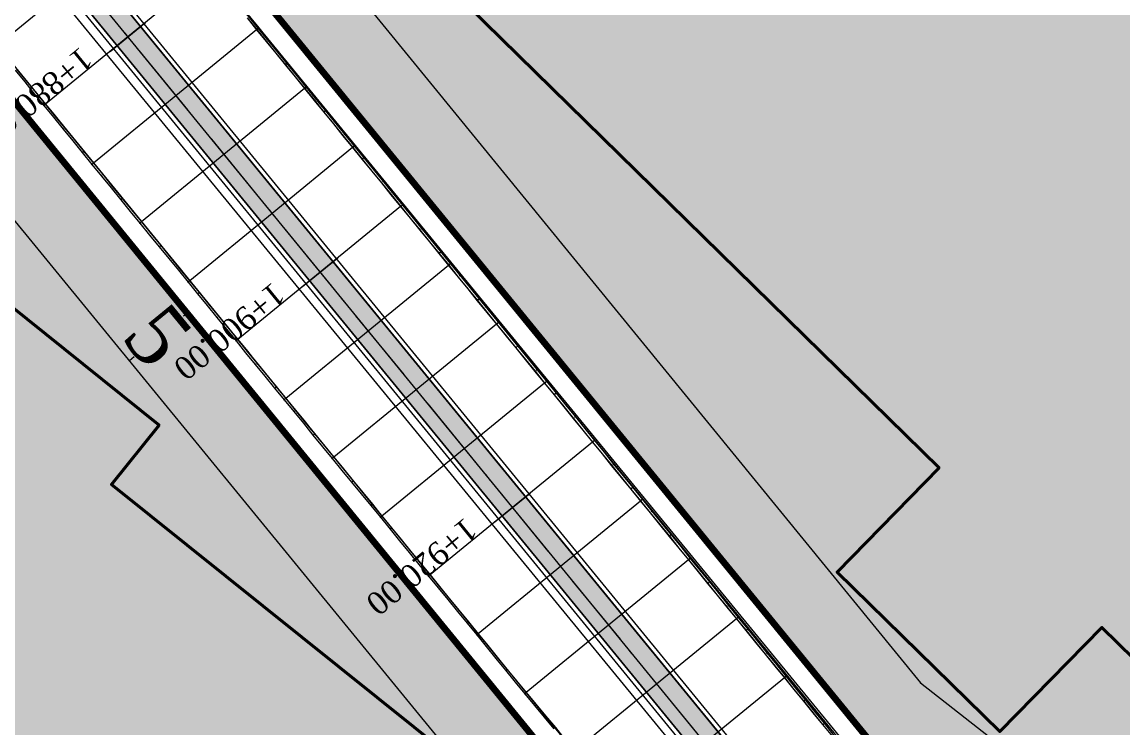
# Model space of a CAD drawing. Header units: metres. Extents: x 478603 to 489313, y 4282657 to 4289463.
# Drawn here: x 479849.5 to 479921.9, y 4286639.2 to 4286685.7 of the extents above; entities that cross this region are included whole.
import ezdxf

# ---------------------------------------------------------------- set-up
doc = ezdxf.new("R2010")
doc.units = ezdxf.units.M
for name, color, linetype, lineweight in [('ADAKENARI', 18, 'Continuous', 0), ('EKS_2', 5, 'Continuous', 0), ('EKSENLER', 3, 'Continuous', 0), ('HAT_ENERJI_NAKIL_HAT', 18, 'Continuous', 0), ('HDA_2', 30, 'Continuous', 0), ('HDO_2', 30, 'Continuous', 0), ('KALDIRIM', 11, 'Continuous', 0), ('KYA_2', 1, 'Continuous', 20), ('KYO_2', 1, 'Continuous', 20), ('P_ALAN', 143, 'Continuous', 0), ('P_U_KNL', 143, 'Continuous', 0), ('PARSEL_ALAN', 254, 'Continuous', 0), ('PARSEL_SERA_ALAN', 9, 'Continuous', 40), ('PL_ALİNMAN', 1, 'Continuous', 0), ('PL_ENKESIT', 1, 'Continuous', 0), ('PL_KM', 4, 'Continuous', 0), ('PL_KMYAZI', 30, 'Continuous', 0), ('RAKORDMAN', 3, 'Continuous', 0), ('ROL_CEPHE', 1, 'Continuous', 0), ('SEV_KYA_HDA', 3, 'Continuous', 0), ('SEV_KYO_HDO', 3, 'Continuous', 0), ('SNR_YAPIYAK', 18, 'Continuous', 0), ('YKA_2', 33, 'Continuous', 0), ('YKO_2', 33, 'Continuous', 0)]:
    doc.layers.add(name, color=color, linetype=linetype, lineweight=lineweight)
doc.styles.get("Standard").update_dxf_attribs({"font": 'times.ttf'})

msp = doc.modelspace()

# ---------------------------------------------------------------- hatches: boundary and pattern name
at = {"layer": 'P_ALAN'}
msp.add_hatch(color=256, dxfattribs=at).paths.add_polyline_path([(479927.411, 4286608.074), (479922.328, 4286610.804), (479917.452, 4286613.888), (479912.808, 4286617.311), (479908.42, 4286621.057), (479904.309, 4286625.105), (479900.443, 4286629.502), (479802.649, 4286748.939), (479803.784, 4286750.684), (479902.033, 4286630.717), (479905.763, 4286626.48), (479909.772, 4286622.532), (479914.052, 4286618.879), (479918.582, 4286615.54), (479923.337, 4286612.532), (479928.295, 4286609.87), (479929.979, 4286609.115), (479929.178, 4286607.282), (479928.164, 4286607.737)])
msp.add_hatch(color=256, dxfattribs=at).paths.add_polyline_path([(479927.411, 4286608.074), (479922.328, 4286610.804), (479917.452, 4286613.888), (479912.808, 4286617.311), (479908.42, 4286621.057), (479904.309, 4286625.105), (479900.443, 4286629.502), (479802.649, 4286748.939), (479803.784, 4286750.684), (479902.033, 4286630.717), (479905.763, 4286626.48), (479909.772, 4286622.532), (479914.052, 4286618.879), (479918.582, 4286615.54), (479923.337, 4286612.532), (479928.295, 4286609.87), (479929.979, 4286609.115), (479929.178, 4286607.282), (479928.164, 4286607.737)])
at = {"layer": 'PARSEL_ALAN'}
for points in [[(480078.311, 4286699.837), (479971.142, 4286804.883), (479900.346, 4286874.278), (479861.071, 4286808.338), (479812.842, 4286763.208), (479817.488, 4286745.78), (479905.098, 4286638.581), (479912.78, 4286632.567), (479936.619, 4286621.258), (479964.909, 4286615.632), (479987.515, 4286620.31), (480010.844, 4286629.888), (480018.861, 4286635.461)], [(479751.198, 4286394.778), (479915.44, 4286599.397), (479806.29, 4286732.618), (479789.026, 4286731.156), (479705.549, 4286585.703), (479640.39, 4286471.99), (479637.963, 4286459.206), (479636.075, 4286444.207), (479624.372, 4286431.175), (479642.066, 4286416.524), (479658.602, 4286422.346), (479718.491, 4286397.847)]]:
    msp.add_hatch(color=256, dxfattribs=at).paths.add_polyline_path(points)
at = {"layer": 'PARSEL_SERA_ALAN'}
for points in [[(480071.345, 4286699.663), (480010.865, 4286637.962), (480007.294, 4286641.462), (480000.574, 4286634.606), (479997.003, 4286638.106), (479990.283, 4286631.25), (479986.713, 4286634.75), (479979.993, 4286627.894), (479976.422, 4286631.394), (479969.702, 4286624.538), (479962.561, 4286631.538), (479955.841, 4286624.683), (479945.128, 4286635.183), (479938.408, 4286628.327), (479920.555, 4286645.827), (479913.835, 4286638.971), (479903.123, 4286649.471), (479909.843, 4286656.327), (479845.57, 4286719.327), (479852.29, 4286726.183), (479820.154, 4286757.683), (479880.634, 4286819.385), (479877.063, 4286822.885), (479890.503, 4286836.596), (479886.932, 4286840.096), (479900.372, 4286853.808), (479896.802, 4286857.308), (479903.522, 4286864.164)], [(479909.002, 4286599.365), (479853.718, 4286530.49), (479849.536, 4286525.279), (479749.382, 4286400.502), (479741.895, 4286406.512), (479738.765, 4286402.612), (479731.279, 4286408.622), (479728.149, 4286404.722), (479720.662, 4286410.732), (479717.532, 4286406.832), (479710.046, 4286412.842), (479706.916, 4286408.942), (479691.943, 4286420.961), (479688.813, 4286417.062), (479673.84, 4286429.08), (479670.71, 4286425.181), (479663.223, 4286431.19), (479660.094, 4286427.291), (479652.607, 4286433.3), (479646.347, 4286425.502), (479638.861, 4286431.511), (479651.38, 4286447.108), (479643.893, 4286453.117), (479653.283, 4286464.815), (479645.796, 4286470.824), (479683.354, 4286517.615), (479675.867, 4286523.625), (479716.555, 4286574.315), (479709.068, 4286580.324), (479746.626, 4286627.115), (479739.14, 4286633.125), (479776.697, 4286679.916), (479769.211, 4286685.925), (479800.509, 4286724.918), (479815.482, 4286712.899), (479812.352, 4286709), (479827.326, 4286696.981), (479824.196, 4286693.082), (479846.656, 4286675.054), (479843.526, 4286671.155), (479858.499, 4286659.137), (479855.369, 4286655.237), (479877.829, 4286637.21), (479874.699, 4286633.31), (479889.672, 4286621.292), (479886.542, 4286617.393)]]:
    msp.add_hatch(color=256, dxfattribs=at).paths.add_polyline_path(points)

# ---------------------------------------------------------------- linework, layer by layer
at = {"layer": 'ADAKENARI', "lineweight": 200}
for p, q in [((479905.098, 4286638.581), (479817.488, 4286745.78)), ((479806.29, 4286732.618), (479923.536, 4286589.157))]:
    msp.add_line(p, q, dxfattribs=at)
at = {"layer": 'EKS_2'}
for p in [(479856.442, 4286684.684, 947.227), (479859.607, 4286680.812, 947.49), (479862.771, 4286676.941, 947.753), (479865.935, 4286673.069, 948.016), (479869.099, 4286669.198, 948.279), (479872.263, 4286665.326, 948.542), (479875.427, 4286661.455, 948.806), (479878.591, 4286657.583, 949.069), (479881.755, 4286653.712, 949.332), (479884.919, 4286649.84, 949.595), (479888.083, 4286645.969, 949.858), (479891.247, 4286642.097, 950.122)]:
    msp.add_point(p, dxfattribs=at)
at = {"layer": 'EKSENLER'}
msp.add_line((479809.736, 4286741.833), (479901.182, 4286629.941), dxfattribs=at)
at = {"layer": 'HAT_ENERJI_NAKIL_HAT'}
msp.add_line((479764.138, 4286794.322), (479898.112, 4286631.049), dxfattribs=at)
at = {"layer": 'HDA_2'}
msp.add_polyline3d([(479849.116, 4286682.571, 946.879), (479849.749, 4286681.797, 946.931), (479850.382, 4286681.022, 946.984), (479851.015, 4286680.248, 947.037), (479851.647, 4286679.474, 947.089), (479852.28, 4286678.699, 947.142), (479852.913, 4286677.925, 947.195), (479853.546, 4286677.151, 947.247), (479854.179, 4286676.376, 947.3), (479854.811, 4286675.602, 947.352), (479855.444, 4286674.828, 947.405), (479856.077, 4286674.054, 947.458), (479856.71, 4286673.279, 947.51), (479857.343, 4286672.505, 947.563), (479857.976, 4286671.731, 947.616), (479858.608, 4286670.956, 947.668), (479859.241, 4286670.182, 947.721), (479859.874, 4286669.408, 947.774), (479860.507, 4286668.633, 947.826), (479861.14, 4286667.859, 947.879), (479861.772, 4286667.085, 947.931), (479862.405, 4286666.311, 947.984), (479863.038, 4286665.536, 948.037), (479863.671, 4286664.762, 948.089), (479864.304, 4286663.988, 948.142), (479864.936, 4286663.213, 948.195), (479865.569, 4286662.439, 948.247), (479866.202, 4286661.665, 948.3), (479866.835, 4286660.89, 948.353), (479867.468, 4286660.116, 948.405), (479868.101, 4286659.342, 948.458), (479868.733, 4286658.567, 948.51), (479869.366, 4286657.793, 948.563), (479869.999, 4286657.019, 948.616), (479870.632, 4286656.245, 948.668), (479871.265, 4286655.47, 948.721), (479871.897, 4286654.696, 948.774), (479872.53, 4286653.922, 948.826), (479873.163, 4286653.147, 948.879), (479873.796, 4286652.373, 948.931), (479874.429, 4286651.599, 948.984), (479875.061, 4286650.824, 949.037), (479875.694, 4286650.05, 949.089), (479876.327, 4286649.276, 949.142), (479876.96, 4286648.502, 949.195), (479877.593, 4286647.727, 949.247), (479878.226, 4286646.953, 949.3), (479878.859, 4286646.179, 949.353), (479879.491, 4286645.404, 949.405), (479880.123, 4286644.629, 949.458), (479880.755, 4286643.854, 949.51), (479881.387, 4286643.079, 949.563), (479882.02, 4286642.305, 949.616), (479882.655, 4286641.533, 949.668), (479883.295, 4286640.764, 949.721), (479883.936, 4286639.997, 949.774), (479884.575, 4286639.228, 949.826), (479885.207, 4286638.453, 949.879)], dxfattribs=at)
for p in [(479851.015, 4286680.248, 947.037), (479854.179, 4286676.376, 947.3), (479857.343, 4286672.505, 947.563), (479860.507, 4286668.633, 947.826), (479863.671, 4286664.762, 948.089), (479866.835, 4286660.89, 948.353), (479869.999, 4286657.019, 948.616), (479873.163, 4286653.147, 948.879), (479876.327, 4286649.276, 949.142), (479879.491, 4286645.404, 949.405), (479882.655, 4286641.533, 949.668)]:
    msp.add_point(p, dxfattribs=at)
at = {"layer": 'HDO_2'}
msp.add_polyline3d([(479864.299, 4286685.939, 947.25), (479864.931, 4286685.164, 947.303), (479865.562, 4286684.388, 947.355), (479866.194, 4286683.613, 947.408), (479866.825, 4286682.838, 947.461), (479867.457, 4286682.062, 947.513), (479868.088, 4286681.287, 947.566), (479868.72, 4286680.512, 947.619), (479869.351, 4286679.736, 947.671), (479869.983, 4286678.961, 947.724), (479870.614, 4286678.185, 947.777), (479871.246, 4286677.41, 947.829), (479871.877, 4286676.635, 947.882), (479872.509, 4286675.859, 947.935), (479873.14, 4286675.084, 947.987), (479873.772, 4286674.308, 948.04), (479874.403, 4286673.533, 948.093), (479875.035, 4286672.758, 948.145), (479875.666, 4286671.982, 948.198), (479876.298, 4286671.207, 948.251), (479876.929, 4286670.432, 948.303), (479877.561, 4286669.656, 948.356), (479878.192, 4286668.881, 948.409), (479878.824, 4286668.105, 948.461), (479879.455, 4286667.33, 948.514), (479880.087, 4286666.555, 948.567), (479880.718, 4286665.779, 948.619), (479881.35, 4286665.004, 948.672), (479881.981, 4286664.229, 948.725), (479882.613, 4286663.453, 948.777), (479883.244, 4286662.678, 948.83), (479883.876, 4286661.902, 948.883), (479884.507, 4286661.127, 948.935), (479885.139, 4286660.352, 948.988), (479885.77, 4286659.576, 949.041), (479886.402, 4286658.801, 949.093), (479887.033, 4286658.025, 949.146), (479887.665, 4286657.25, 949.199), (479888.296, 4286656.475, 949.251), (479888.928, 4286655.699, 949.304), (479889.559, 4286654.924, 949.357), (479890.191, 4286654.149, 949.409), (479890.822, 4286653.373, 949.462), (479891.454, 4286652.598, 949.515), (479892.085, 4286651.822, 949.567), (479892.717, 4286651.047, 949.62), (479893.348, 4286650.272, 949.673), (479893.98, 4286649.496, 949.725), (479894.611, 4286648.721, 949.778), (479895.242, 4286647.946, 949.831), (479895.874, 4286647.17, 949.883), (479896.506, 4286646.395, 949.936), (479897.138, 4286645.619, 949.989), (479897.77, 4286644.842, 950.041), (479898.402, 4286644.066, 950.094), (479899.034, 4286643.291, 950.147), (479899.663, 4286642.518, 950.199), (479900.289, 4286641.749, 950.251), (479900.913, 4286640.983, 950.303), (479901.539, 4286640.214, 950.356), (479902.171, 4286639.438, 950.408), (479902.821, 4286638.641, 950.463)], dxfattribs=at)
for p in [(479864.931, 4286685.164, 947.303), (479868.088, 4286681.287, 947.566), (479871.246, 4286677.41, 947.829), (479874.403, 4286673.533, 948.093), (479877.561, 4286669.656, 948.356), (479880.718, 4286665.779, 948.619), (479883.876, 4286661.902, 948.883), (479887.033, 4286658.025, 949.146), (479890.191, 4286654.149, 949.409), (479893.348, 4286650.272, 949.673), (479896.506, 4286646.395, 949.936), (479899.663, 4286642.518, 950.199)]:
    msp.add_point(p, dxfattribs=at)
at = {"layer": 'KALDIRIM'}
for p, q in [((479815.157, 4286746.263), (479906.602, 4286634.371)), ((479809.38, 4286731.208), (479924.697, 4286590.106))]:
    msp.add_line(p, q, dxfattribs=at)
at = {"layer": 'KYA_2'}
msp.add_polyline3d([(479849.026, 4286682.497, 948.049), (479849.658, 4286681.722, 948.111), (479850.29, 4286680.947, 948.173), (479850.922, 4286680.172, 948.234), (479851.554, 4286679.397, 948.3), (479852.185, 4286678.622, 948.365), (479852.817, 4286677.847, 948.431), (479853.449, 4286677.072, 948.497), (479854.081, 4286676.297, 948.562), (479854.713, 4286675.522, 948.624), (479855.345, 4286674.747, 948.685), (479855.977, 4286673.972, 948.747), (479856.609, 4286673.197, 948.809), (479857.241, 4286672.422, 948.87), (479857.874, 4286671.648, 948.925), (479858.507, 4286670.873, 948.979), (479859.139, 4286670.099, 949.033), (479859.772, 4286669.325, 949.088), (479860.405, 4286668.55, 949.142), (479861.037, 4286667.776, 949.199), (479861.67, 4286667.001, 949.257), (479862.302, 4286666.226, 949.314), (479862.935, 4286665.452, 949.371), (479863.567, 4286664.677, 949.429), (479864.2, 4286663.903, 949.484), (479864.832, 4286663.128, 949.539), (479865.465, 4286662.354, 949.594), (479866.098, 4286661.579, 949.649), (479866.73, 4286660.805, 949.704), (479867.363, 4286660.03, 949.756), (479867.996, 4286659.256, 949.808), (479868.628, 4286658.482, 949.86), (479869.261, 4286657.707, 949.912), (479869.895, 4286656.934, 949.964), (479870.529, 4286656.16, 949.994), (479871.163, 4286655.388, 950.023), (479871.798, 4286654.615, 950.053), (479872.433, 4286653.842, 950.082), (479873.068, 4286653.069, 950.112), (479873.702, 4286652.296, 950.152), (479874.335, 4286651.523, 950.192), (479874.969, 4286650.749, 950.232), (479875.603, 4286649.975, 950.272), (479876.237, 4286649.202, 950.312), (479876.87, 4286648.428, 950.355), (479877.504, 4286647.655, 950.397), (479878.138, 4286646.881, 950.44), (479878.772, 4286646.108, 950.483), (479879.404, 4286645.333, 950.526), (479880.036, 4286644.558, 950.592), (479880.666, 4286643.782, 950.658), (479881.297, 4286643.005, 950.723), (479881.929, 4286642.23, 950.789), (479882.563, 4286641.458, 950.855), (479883.204, 4286640.69, 950.887), (479883.846, 4286639.924, 950.919), (479884.488, 4286639.156, 950.951)], dxfattribs=at)
for p in [(479850.922, 4286680.172, 948.234), (479854.081, 4286676.297, 948.562), (479857.241, 4286672.422, 948.87), (479860.405, 4286668.55, 949.142), (479863.567, 4286664.677, 949.429), (479866.73, 4286660.805, 949.704), (479869.895, 4286656.934, 949.964), (479873.068, 4286653.069, 950.112), (479876.237, 4286649.202, 950.312), (479879.404, 4286645.333, 950.526), (479882.563, 4286641.458, 950.855)]:
    msp.add_point(p, dxfattribs=at)
at = {"layer": 'KYO_2'}
msp.add_polyline3d([(479864.435, 4286686.05, 949.002), (479865.066, 4286685.275, 949.056), (479865.698, 4286684.499, 949.112), (479866.33, 4286683.724, 949.168), (479866.961, 4286682.949, 949.225), (479867.593, 4286682.174, 949.281), (479868.225, 4286681.399, 949.337), (479868.858, 4286680.625, 949.404), (479869.491, 4286679.85, 949.472), (479870.124, 4286679.076, 949.539), (479870.756, 4286678.302, 949.606), (479871.388, 4286677.527, 949.673), (479872.019, 4286676.751, 949.709), (479872.649, 4286675.974, 949.746), (479873.279, 4286675.198, 949.782), (479873.909, 4286674.421, 949.819), (479874.54, 4286673.645, 949.855), (479875.171, 4286672.869, 949.911), (479875.802, 4286672.094, 949.966), (479876.434, 4286671.319, 950.022), (479877.066, 4286670.543, 950.078), (479877.698, 4286669.769, 950.133), (479878.331, 4286668.994, 950.2), (479878.964, 4286668.22, 950.267), (479879.597, 4286667.446, 950.334), (479880.229, 4286666.671, 950.4), (479880.861, 4286665.896, 950.467), (479881.492, 4286665.12, 950.502), (479882.122, 4286664.344, 950.537), (479882.752, 4286663.567, 950.572), (479883.382, 4286662.791, 950.608), (479884.012, 4286662.014, 950.643), (479884.641, 4286661.237, 950.669), (479885.271, 4286660.46, 950.696), (479885.9, 4286659.683, 950.722), (479886.53, 4286658.905, 950.749), (479887.159, 4286658.129, 950.775), (479887.789, 4286657.352, 950.813), (479888.42, 4286656.576, 950.85), (479889.05, 4286655.799, 950.888), (479889.68, 4286655.023, 950.925), (479890.311, 4286654.247, 950.963), (479890.942, 4286653.471, 951.004), (479891.572, 4286652.695, 951.045), (479892.203, 4286651.919, 951.086), (479892.833, 4286651.143, 951.127), (479893.464, 4286650.366, 951.169), (479894.094, 4286649.59, 951.203), (479894.724, 4286648.814, 951.238), (479895.354, 4286648.037, 951.273), (479895.984, 4286647.261, 951.307), (479896.614, 4286646.484, 951.342), (479897.245, 4286645.706, 951.378), (479897.876, 4286644.929, 951.414), (479898.507, 4286644.152, 951.45), (479899.137, 4286643.375, 951.486), (479899.765, 4286642.602, 951.522), (479900.39, 4286641.833, 951.566), (479901.014, 4286641.065, 951.611), (479901.639, 4286640.296, 951.656), (479902.271, 4286639.52, 951.701), (479902.92, 4286638.722, 951.747)], dxfattribs=at)
for p in [(479865.066, 4286685.275, 949.056), (479868.225, 4286681.399, 949.337), (479871.388, 4286677.527, 949.673), (479874.54, 4286673.645, 949.855), (479877.698, 4286669.769, 950.133), (479880.861, 4286665.896, 950.467), (479884.012, 4286662.014, 950.643), (479887.159, 4286658.129, 950.775), (479890.311, 4286654.247, 950.963), (479893.464, 4286650.366, 951.169), (479896.614, 4286646.484, 951.342), (479899.765, 4286642.602, 951.522)]:
    msp.add_point(p, dxfattribs=at)
at = {"layer": 'P_ALAN'}
for points in [[(479929.178, 4286607.282, 0), (479929.979, 4286609.115, 0), (479928.295, 4286609.87, 0), (479923.337, 4286612.532, 0), (479918.582, 4286615.54, 0), (479914.052, 4286618.879, 0), (479909.772, 4286622.532, 0), (479905.763, 4286626.48, 0), (479902.033, 4286630.717, 0), (479803.784, 4286750.684, 942.947), (479802.649, 4286748.939, 0), (479900.443, 4286629.502, 0), (479904.309, 4286625.105, 0), (479908.42, 4286621.057, 0), (479912.808, 4286617.311, 0), (479917.452, 4286613.888, 0), (479922.328, 4286610.804, 0), (479927.411, 4286608.074, 0), (479929.178, 4286607.282, 0)], [(479927.411, 4286608.074, 0), (479922.328, 4286610.804, 0), (479917.452, 4286613.888, 0), (479912.808, 4286617.311, 0), (479908.42, 4286621.057, 0), (479904.309, 4286625.105, 0), (479900.443, 4286629.502, 0), (479802.649, 4286748.939, 0), (479803.784, 4286750.684, 0), (479902.033, 4286630.717, 0), (479905.763, 4286626.48, 0), (479909.772, 4286622.532, 0), (479914.052, 4286618.879, 0), (479918.582, 4286615.54, 0), (479923.337, 4286612.532, 0), (479928.295, 4286609.87, 0), (479929.979, 4286609.115, 0), (479929.178, 4286607.282, 0), (479928.164, 4286607.737, 0), (479927.411, 4286608.074, 0)], [(479927.411, 4286608.074, 0), (479922.328, 4286610.804, 0), (479917.452, 4286613.888, 0), (479912.808, 4286617.311, 0), (479908.42, 4286621.057, 0), (479904.309, 4286625.105, 0), (479900.443, 4286629.502, 0), (479802.649, 4286748.939, 0), (479803.784, 4286750.684, 0), (479902.033, 4286630.717, 0), (479905.763, 4286626.48, 0), (479909.772, 4286622.532, 0), (479914.052, 4286618.879, 0), (479918.582, 4286615.54, 0), (479923.337, 4286612.532, 0), (479928.295, 4286609.87, 0), (479929.979, 4286609.115, 0), (479929.178, 4286607.282, 0), (479928.164, 4286607.737, 0), (479927.411, 4286608.074, 0)], [(479929.178, 4286607.282, 0), (479929.979, 4286609.115, 0), (479928.295, 4286609.87, 0), (479923.337, 4286612.532, 0), (479918.582, 4286615.54, 0), (479914.052, 4286618.879, 0), (479909.772, 4286622.532, 0), (479905.763, 4286626.48, 0), (479902.033, 4286630.717, 0), (479803.784, 4286750.684, 942.947), (479802.649, 4286748.939, 0), (479900.443, 4286629.502, 0), (479904.309, 4286625.105, 0), (479908.42, 4286621.057, 0), (479912.808, 4286617.311, 0), (479917.452, 4286613.888, 0), (479922.328, 4286610.804, 0), (479927.411, 4286608.074, 0), (479929.178, 4286607.282, 0)], [(479927.411, 4286608.074, 0), (479922.328, 4286610.804, 0), (479917.452, 4286613.888, 0), (479912.808, 4286617.311, 0), (479908.42, 4286621.057, 0), (479904.309, 4286625.105, 0), (479900.443, 4286629.502, 0), (479802.649, 4286748.939, 0), (479803.784, 4286750.684, 0), (479902.033, 4286630.717, 0), (479905.763, 4286626.48, 0), (479909.772, 4286622.532, 0), (479914.052, 4286618.879, 0), (479918.582, 4286615.54, 0), (479923.337, 4286612.532, 0), (479928.295, 4286609.87, 0), (479929.979, 4286609.115, 0), (479929.178, 4286607.282, 0), (479928.164, 4286607.737, 0), (479927.411, 4286608.074, 0)], [(479927.411, 4286608.074, 0), (479922.328, 4286610.804, 0), (479917.452, 4286613.888, 0), (479912.808, 4286617.311, 0), (479908.42, 4286621.057, 0), (479904.309, 4286625.105, 0), (479900.443, 4286629.502, 0), (479802.649, 4286748.939, 0), (479803.784, 4286750.684, 0), (479902.033, 4286630.717, 0), (479905.763, 4286626.48, 0), (479909.772, 4286622.532, 0), (479914.052, 4286618.879, 0), (479918.582, 4286615.54, 0), (479923.337, 4286612.532, 0), (479928.295, 4286609.87, 0), (479929.979, 4286609.115, 0), (479929.178, 4286607.282, 0), (479928.164, 4286607.737, 0), (479927.411, 4286608.074, 0)]]:
    msp.add_polyline3d(points, close=True, dxfattribs=at)
at = {"layer": 'P_U_KNL'}
for points in [[(479901.99, 4286630.769, 0), (479803.784, 4286750.684, 0)], [(479902.222, 4286630.959, 0), (479803.955, 4286750.947, 0)], [(479900.443, 4286629.502, 0), (479802.649, 4286748.939, 0)], [(479900.211, 4286629.312, 0), (479802.477, 4286748.675, 0)]]:
    msp.add_polyline3d(points, dxfattribs=at)
at = {"layer": 'PARSEL_ALAN'}
for points in [[(480078.311, 4286699.837, 949.453), (479971.142, 4286804.883, 942.48), (479900.346, 4286874.278, 938.919), (479861.071, 4286808.338, 940.332), (479812.842, 4286763.208, 942.702), (479817.488, 4286745.78, 943.927), (479905.098, 4286638.581, 951.84), (479912.78, 4286632.567, 952.22), (479936.619, 4286621.258, 953.175), (479964.909, 4286615.632, 953.915), (479987.515, 4286620.31, 953.963), (480010.844, 4286629.888, 953.782), (480018.861, 4286635.461, 953.558), (480078.311, 4286699.837, 949.453)], [(480078.311, 4286699.837, 0), (479971.142, 4286804.883, 0), (479900.346, 4286874.278, 0), (479861.071, 4286808.338, 0), (479812.842, 4286763.208, 0), (479817.488, 4286745.78, 0), (479905.098, 4286638.581, 0), (479912.78, 4286632.567, 0), (479936.619, 4286621.258, 0), (479964.909, 4286615.632, 0), (479987.515, 4286620.31, 0), (480010.844, 4286629.888, 0), (480018.861, 4286635.461, 0), (480078.311, 4286699.837, 0)], [(479751.198, 4286394.778, 951.924), (479915.44, 4286599.397, 952.782), (479806.29, 4286732.618, 943.914), (479789.026, 4286731.156, 943.273), (479705.549, 4286585.703, 942.725), (479640.39, 4286471.99, 943.693), (479637.963, 4286459.206, 944.112), (479636.075, 4286444.207, 944.624), (479624.372, 4286431.175, 944.571), (479642.066, 4286416.524, 945.911), (479658.602, 4286422.346, 946.526), (479718.491, 4286397.847, 950.212), (479751.198, 4286394.778, 951.924)], [(479751.198, 4286394.778, 0), (479915.44, 4286599.397, 0), (479806.29, 4286732.618, 0), (479789.026, 4286731.156, 0), (479705.549, 4286585.703, 0), (479640.39, 4286471.99, 0), (479637.963, 4286459.206, 0), (479636.075, 4286444.207, 0), (479624.372, 4286431.175, 0), (479642.066, 4286416.524, 0), (479658.602, 4286422.346, 0), (479718.491, 4286397.847, 0), (479751.198, 4286394.778, 0)]]:
    msp.add_polyline3d(points, close=True, dxfattribs=at)
at = {"layer": 'PARSEL_SERA_ALAN'}
for points in [[(479962.561, 4286631.538, 0), (479955.841, 4286624.683, 0), (479945.128, 4286635.183, 0), (479938.408, 4286628.327, 0), (479920.555, 4286645.827, 0), (479913.835, 4286638.971, 0), (479903.123, 4286649.471, 0), (479909.843, 4286656.327, 0), (479845.57, 4286719.327, 0), (479852.29, 4286726.183, 0), (479820.154, 4286757.683, 0), (479880.634, 4286819.385, 0), (479877.063, 4286822.885, 0), (479890.503, 4286836.596, 0), (479886.932, 4286840.096, 0), (479900.372, 4286853.808, 0), (479896.802, 4286857.308, 0), (479903.522, 4286864.164, 0), (480071.345, 4286699.663, 0)], [(479962.561, 4286631.538, 0), (479955.841, 4286624.683, 0), (479945.128, 4286635.183, 0), (479938.408, 4286628.327, 0), (479920.555, 4286645.827, 0), (479913.835, 4286638.971, 0), (479903.123, 4286649.471, 0), (479909.843, 4286656.327, 0), (479845.57, 4286719.327, 0), (479852.29, 4286726.183, 0), (479820.154, 4286757.683, 0), (479880.634, 4286819.385, 0), (479877.063, 4286822.885, 0), (479890.503, 4286836.596, 0), (479886.932, 4286840.096, 0), (479900.372, 4286853.808, 0), (479896.802, 4286857.308, 0), (479903.522, 4286864.164, 0), (480071.345, 4286699.663, 0)], [(479709.068, 4286580.324, 0), (479746.626, 4286627.115, 0), (479739.14, 4286633.125, 0), (479776.697, 4286679.916, 0), (479769.211, 4286685.925, 0), (479800.509, 4286724.918, 0), (479815.482, 4286712.899, 0), (479812.352, 4286709, 0), (479827.326, 4286696.981, 0), (479824.196, 4286693.082, 0), (479846.656, 4286675.054, 0), (479843.526, 4286671.155, 0), (479858.499, 4286659.137, 0), (479855.369, 4286655.237, 0), (479877.829, 4286637.21, 0), (479874.699, 4286633.31, 0), (479889.672, 4286621.292, 0), (479886.542, 4286617.393, 0), (479909.002, 4286599.365, 0), (479909.002, 4286599.365, 0), (479853.718, 4286530.49, 0)], [(479709.068, 4286580.324, 0), (479746.626, 4286627.115, 0), (479739.14, 4286633.125, 0), (479776.697, 4286679.916, 0), (479769.211, 4286685.925, 0), (479800.509, 4286724.918, 0), (479815.482, 4286712.899, 0), (479812.352, 4286709, 0), (479827.326, 4286696.981, 0), (479824.196, 4286693.082, 0), (479846.656, 4286675.054, 0), (479843.526, 4286671.155, 0), (479858.499, 4286659.137, 0), (479855.369, 4286655.237, 0), (479877.829, 4286637.21, 0), (479874.699, 4286633.31, 0), (479889.672, 4286621.292, 0), (479886.542, 4286617.393, 0), (479909.002, 4286599.365, 0), (479909.002, 4286599.365, 0), (479853.718, 4286530.49, 0)]]:
    msp.add_polyline3d(points, dxfattribs=at)
at = {"layer": 'PL_ALİNMAN'}
for p, q in [((479856.248, 4286684.922), (479856.565, 4286684.534)), ((479857.197, 4286683.76), (479860.362, 4286679.889)), ((479860.994, 4286679.114), (479861.311, 4286678.727)), ((479861.944, 4286677.953), (479865.108, 4286674.081)), ((479865.74, 4286673.307), (479866.057, 4286672.92)), ((479866.69, 4286672.146), (479869.854, 4286668.274)), ((479870.487, 4286667.5), (479870.803, 4286667.113)), ((479871.436, 4286666.338), (479874.6, 4286662.467)), ((479875.233, 4286661.692), (479875.549, 4286661.305)), ((479876.182, 4286660.531), (479879.346, 4286656.66)), ((479879.979, 4286655.885), (479880.295, 4286655.498)), ((479880.928, 4286654.724), (479884.092, 4286650.852)), ((479884.725, 4286650.078), (479885.041, 4286649.691)), ((479885.674, 4286648.916), (479888.838, 4286645.045)), ((479889.471, 4286644.271), (479889.787, 4286643.883)), ((479890.42, 4286643.109), (479893.584, 4286639.238))]:
    msp.add_line(p, q, dxfattribs=at)
at = {"layer": 'PL_ENKESIT'}
for points in [[(479858.743, 4286693.021, 948.415), (479858.616, 4286692.918, 946.776), (479858.608, 4286692.911, 946.826), (479853.278, 4286688.556, 946.964), (479847.858, 4286684.126, 946.824), (479847.851, 4286684.12, 946.773), (479847.761, 4286684.047, 947.926)], [(479861.909, 4286689.151, 948.787), (479861.773, 4286689.041, 947.039), (479861.765, 4286689.034, 947.089), (479856.442, 4286684.684, 947.227), (479851.022, 4286680.254, 947.087), (479851.015, 4286680.248, 947.037), (479850.922, 4286680.172, 948.234)], [(479865.066, 4286685.275, 949.056), (479864.931, 4286685.164, 947.303), (479864.923, 4286685.157, 947.353), (479859.607, 4286680.812, 947.49), (479854.186, 4286676.383, 947.35), (479854.179, 4286676.376, 947.3), (479854.081, 4286676.297, 948.562)], [(479868.225, 4286681.399, 949.337), (479868.088, 4286681.287, 947.566), (479868.08, 4286681.281, 947.616), (479862.771, 4286676.941, 947.753), (479857.35, 4286672.511, 947.613), (479857.343, 4286672.505, 947.563), (479857.241, 4286672.422, 948.87)], [(479871.388, 4286677.527, 949.673), (479871.246, 4286677.41, 947.829), (479871.238, 4286677.404, 947.879), (479865.935, 4286673.069, 948.016), (479860.515, 4286668.64, 947.876), (479860.507, 4286668.633, 947.826), (479860.405, 4286668.55, 949.142)], [(479874.54, 4286673.645, 949.855), (479874.403, 4286673.533, 948.093), (479874.395, 4286673.527, 948.143), (479869.099, 4286669.198, 948.279), (479863.679, 4286664.768, 948.139), (479863.671, 4286664.762, 948.089), (479863.567, 4286664.677, 949.429)], [(479877.698, 4286669.769, 950.133), (479877.561, 4286669.656, 948.356), (479877.553, 4286669.65, 948.406), (479872.263, 4286665.326, 948.542), (479866.843, 4286660.897, 948.403), (479866.835, 4286660.89, 948.353), (479866.73, 4286660.805, 949.704)], [(479880.861, 4286665.896, 950.467), (479880.718, 4286665.779, 948.619), (479880.71, 4286665.773, 948.669), (479875.427, 4286661.455, 948.806), (479870.007, 4286657.025, 948.666), (479869.999, 4286657.019, 948.616), (479869.895, 4286656.934, 949.964)], [(479884.012, 4286662.014, 950.643), (479883.876, 4286661.902, 948.883), (479883.868, 4286661.896, 948.933), (479878.591, 4286657.583, 949.069), (479873.171, 4286653.154, 948.929), (479873.163, 4286653.147, 948.879), (479873.068, 4286653.069, 950.112)], [(479887.159, 4286658.129, 950.775), (479887.033, 4286658.025, 949.146), (479887.025, 4286658.019, 949.196), (479881.755, 4286653.712, 949.332), (479876.335, 4286649.282, 949.192), (479876.327, 4286649.276, 949.142), (479876.237, 4286649.202, 950.312)], [(479890.311, 4286654.247, 950.963), (479890.191, 4286654.149, 949.409), (479890.183, 4286654.142, 949.459), (479884.919, 4286649.84, 949.595), (479879.499, 4286645.411, 949.455), (479879.491, 4286645.404, 949.405), (479879.404, 4286645.333, 950.526)], [(479893.464, 4286650.366, 951.169), (479893.348, 4286650.272, 949.673), (479893.34, 4286650.265, 949.723), (479888.083, 4286645.969, 949.858), (479882.663, 4286641.539, 949.718), (479882.655, 4286641.533, 949.668), (479882.563, 4286641.458, 950.855)], [(479896.614, 4286646.484, 951.342), (479896.506, 4286646.395, 949.936), (479896.498, 4286646.388, 949.986), (479891.247, 4286642.097, 950.122), (479885.827, 4286637.668, 949.982), (479885.819, 4286637.661, 949.932), (479885.735, 4286637.593, 951.015)], [(479899.765, 4286642.602, 951.522), (479899.663, 4286642.518, 950.199), (479899.655, 4286642.512, 950.249), (479894.411, 4286638.226, 950.385), (479888.575, 4286633.456, 950.234), (479888.567, 4286633.449, 950.184), (479888.486, 4286633.383, 951.229)]]:
    msp.add_polyline3d(points, dxfattribs=at)
at = {"layer": 'PL_KM'}
for p, q in [((479855.281, 4286683.735), (479857.604, 4286685.633)), ((479867.937, 4286668.249), (479870.26, 4286670.147)), ((479880.594, 4286652.763), (479882.916, 4286654.661))]:
    msp.add_line(p, q, dxfattribs=at)
at = {"layer": 'RAKORDMAN'}
for p, q in [((479815.157, 4286746.263, 730.528), (479907.481, 4286633.529, 790.392)), ((479830.726, 4286705.089, 780.273), (479855.557, 4286674.705, 787.417)), ((479855.557, 4286674.705, 787.417), (479886.783, 4286636.498, 803.508))]:
    msp.add_line(p, q, dxfattribs=at)
msp.add_point((479855.557, 4286674.705, 787.417), dxfattribs=at)
at = {"layer": 'ROL_CEPHE'}
for p, q in [((479860.414, 4286666.558), (479860.104, 4286666.305)), ((479856.546, 4286663.389), (479856.855, 4286663.643))]:
    msp.add_line(p, q, dxfattribs=at)
at = {"layer": 'SEV_KYA_HDA'}
for p, q in [((479849.658, 4286681.722, 948.111), (479849.703, 4286681.759, 947.521)), ((479850.922, 4286680.172, 948.234), (479851.015, 4286680.248, 947.037)), ((479852.185, 4286678.622, 948.365), (479852.233, 4286678.661, 947.754)), ((479853.449, 4286677.072, 948.497), (479853.546, 4286677.151, 947.247)), ((479854.713, 4286675.522, 948.624), (479854.762, 4286675.562, 947.988)), ((479855.977, 4286673.972, 948.747), (479856.077, 4286674.054, 947.458)), ((479857.241, 4286672.422, 948.87), (479857.292, 4286672.464, 948.217)), ((479858.507, 4286670.873, 948.979), (479858.608, 4286670.956, 947.668)), ((479859.772, 4286669.325, 949.088), (479859.823, 4286669.366, 948.431)), ((479861.037, 4286667.776, 949.199), (479861.14, 4286667.859, 947.879)), ((479862.302, 4286666.226, 949.314), (479862.354, 4286666.268, 948.649)), ((479863.567, 4286664.677, 949.429), (479863.671, 4286664.762, 948.089)), ((479864.832, 4286663.128, 949.539), (479864.884, 4286663.171, 948.867)), ((479866.098, 4286661.579, 949.649), (479866.202, 4286661.665, 948.3)), ((479867.363, 4286660.03, 949.756), (479867.415, 4286660.073, 949.081)), ((479868.628, 4286658.482, 949.86), (479868.733, 4286658.567, 948.51)), ((479869.895, 4286656.934, 949.964), (479869.947, 4286656.976, 949.29)), ((479871.163, 4286655.388, 950.023), (479871.265, 4286655.47, 948.721)), ((479872.433, 4286653.842, 950.082), (479872.482, 4286653.882, 949.454)), ((479873.702, 4286652.296, 950.152), (479873.796, 4286652.373, 948.931)), ((479874.969, 4286650.749, 950.232), (479875.015, 4286650.787, 949.634)), ((479876.237, 4286649.202, 950.312), (479876.327, 4286649.276, 949.142)), ((479877.504, 4286647.655, 950.397), (479877.549, 4286647.691, 949.822)), ((479878.772, 4286646.108, 950.483), (479878.859, 4286646.179, 949.353)), ((479880.036, 4286644.558, 950.592), (479880.079, 4286644.594, 950.025)), ((479881.297, 4286643.006, 950.723), (479881.387, 4286643.079, 949.563)), ((479882.563, 4286641.458, 950.855), (479882.609, 4286641.495, 950.262)), ((479883.847, 4286639.924, 950.919), (479883.936, 4286639.996, 949.774))]:
    msp.add_line(p, q, dxfattribs=at)
at = {"layer": 'SEV_KYO_HDO'}
for p, q in [((479865.698, 4286684.499, 949.112), (479865.63, 4286684.444, 948.234)), ((479866.961, 4286682.949, 949.225), (479866.825, 4286682.838, 947.461)), ((479868.225, 4286681.399, 949.337), (479868.157, 4286681.343, 948.452)), ((479869.491, 4286679.85, 949.472), (479869.351, 4286679.736, 947.671)), ((479870.756, 4286678.302, 949.606), (479870.685, 4286678.243, 948.691)), ((479872.019, 4286676.751, 949.709), (479871.877, 4286676.635, 947.882)), ((479873.279, 4286675.198, 949.782), (479873.21, 4286675.141, 948.885)), ((479874.54, 4286673.645, 949.855), (479874.403, 4286673.533, 948.093)), ((479875.802, 4286672.094, 949.966), (479875.734, 4286672.038, 949.082)), ((479877.066, 4286670.543, 950.078), (479876.929, 4286670.432, 948.303)), ((479878.331, 4286668.994, 950.2), (479878.262, 4286668.938, 949.304)), ((479879.597, 4286667.446, 950.334), (479879.455, 4286667.33, 948.514)), ((479880.861, 4286665.896, 950.467), (479880.79, 4286665.838, 949.543)), ((479882.122, 4286664.344, 950.537), (479881.981, 4286664.229, 948.725)), ((479883.382, 4286662.791, 950.608), (479883.313, 4286662.734, 949.719)), ((479884.641, 4286661.237, 950.669), (479884.507, 4286661.127, 948.935)), ((479885.9, 4286659.683, 950.722), (479885.835, 4286659.629, 949.881)), ((479887.159, 4286658.129, 950.775), (479887.033, 4286658.025, 949.146)), ((479888.42, 4286656.576, 950.85), (479888.358, 4286656.525, 950.051)), ((479889.68, 4286655.023, 950.925), (479889.559, 4286654.924, 949.357)), ((479890.942, 4286653.471, 951.004), (479890.882, 4286653.422, 950.233)), ((479892.203, 4286651.919, 951.086), (479892.085, 4286651.822, 949.567)), ((479893.464, 4286650.366, 951.169), (479893.406, 4286650.319, 950.421)), ((479894.724, 4286648.813, 951.238), (479894.611, 4286648.721, 949.778)), ((479895.984, 4286647.26, 951.307), (479895.929, 4286647.215, 950.595)), ((479897.245, 4286645.707, 951.378), (479897.137, 4286645.619, 949.989)), ((479898.505, 4286644.154, 951.45), (479898.453, 4286644.112, 950.772)), ((479899.765, 4286642.602, 951.522), (479899.663, 4286642.518, 950.199)), ((479901.027, 4286641.049, 951.612), (479900.976, 4286641.008, 950.958)), ((479902.289, 4286639.498, 951.702), (479902.189, 4286639.416, 950.41))]:
    msp.add_line(p, q, dxfattribs=at)
at = {"layer": 'SNR_YAPIYAK'}
for p, q in [((479822.042, 4286748.109, 942.702), (479908.618, 4286642.176, 942.702)), ((479909.002, 4286599.365, 944.571), (479804.09, 4286727.414, 944.571)), ((479908.618, 4286642.176, 942.702), (479915.425, 4286636.846, 942.702))]:
    msp.add_line(p, q, dxfattribs=at)
msp.add_point((479908.618, 4286642.176, 951.84), dxfattribs=at)
msp.add_point((479908.618, 4286642.176, 951.84), dxfattribs=at)
at = {"layer": 'YKA_2'}
msp.add_polyline3d([(479849.124, 4286682.577, 946.929), (479849.757, 4286681.803, 946.981), (479850.389, 4286681.029, 947.034), (479851.022, 4286680.254, 947.087), (479851.655, 4286679.48, 947.139), (479852.288, 4286678.706, 947.192), (479852.921, 4286677.931, 947.245), (479853.554, 4286677.157, 947.297), (479854.186, 4286676.383, 947.35), (479854.819, 4286675.608, 947.402), (479855.452, 4286674.834, 947.455), (479856.085, 4286674.06, 947.508), (479856.718, 4286673.286, 947.56), (479857.35, 4286672.511, 947.613), (479857.983, 4286671.737, 947.666), (479858.616, 4286670.963, 947.718), (479859.249, 4286670.188, 947.771), (479859.882, 4286669.414, 947.824), (479860.515, 4286668.64, 947.876), (479861.147, 4286667.865, 947.929), (479861.78, 4286667.091, 947.981), (479862.413, 4286666.317, 948.034), (479863.046, 4286665.543, 948.087), (479863.679, 4286664.768, 948.139), (479864.311, 4286663.994, 948.192), (479864.944, 4286663.22, 948.245), (479865.577, 4286662.445, 948.297), (479866.21, 4286661.671, 948.35), (479866.843, 4286660.897, 948.403), (479867.475, 4286660.122, 948.455), (479868.108, 4286659.348, 948.508), (479868.741, 4286658.574, 948.56), (479869.374, 4286657.799, 948.613), (479870.007, 4286657.025, 948.666), (479870.64, 4286656.251, 948.718), (479871.272, 4286655.477, 948.771), (479871.905, 4286654.702, 948.824), (479872.538, 4286653.928, 948.876), (479873.171, 4286653.154, 948.929), (479873.804, 4286652.379, 948.981), (479874.436, 4286651.605, 949.034), (479875.069, 4286650.831, 949.087), (479875.702, 4286650.056, 949.139), (479876.335, 4286649.282, 949.192), (479876.968, 4286648.508, 949.245), (479877.601, 4286647.734, 949.297), (479878.234, 4286646.959, 949.35), (479878.866, 4286646.185, 949.403), (479879.499, 4286645.411, 949.455), (479880.131, 4286644.636, 949.508), (479880.763, 4286643.861, 949.56), (479881.395, 4286643.086, 949.613), (479882.028, 4286642.311, 949.666), (479882.663, 4286641.539, 949.718), (479883.302, 4286640.77, 949.771), (479883.943, 4286640.003, 949.824), (479884.583, 4286639.234, 949.876), (479885.215, 4286638.459, 949.929)], dxfattribs=at)
for p in [(479851.022, 4286680.254, 947.087), (479854.186, 4286676.383, 947.35), (479857.35, 4286672.511, 947.613), (479860.515, 4286668.64, 947.876), (479863.679, 4286664.768, 948.139), (479866.843, 4286660.897, 948.403), (479870.007, 4286657.025, 948.666), (479873.171, 4286653.154, 948.929), (479876.335, 4286649.282, 949.192), (479879.499, 4286645.411, 949.455), (479882.663, 4286641.539, 949.718)]:
    msp.add_point(p, dxfattribs=at)
at = {"layer": 'YKO_2'}
msp.add_polyline3d([(479864.291, 4286685.933, 947.3), (479864.923, 4286685.157, 947.353), (479865.554, 4286684.382, 947.405), (479866.186, 4286683.607, 947.458), (479866.817, 4286682.831, 947.51), (479867.449, 4286682.056, 947.563), (479868.08, 4286681.281, 947.616), (479868.712, 4286680.505, 947.669), (479869.343, 4286679.73, 947.721), (479869.975, 4286678.954, 947.774), (479870.606, 4286678.179, 947.827), (479871.238, 4286677.404, 947.879), (479871.869, 4286676.628, 947.932), (479872.501, 4286675.853, 947.985), (479873.132, 4286675.078, 948.037), (479873.764, 4286674.302, 948.09), (479874.395, 4286673.527, 948.143), (479875.027, 4286672.751, 948.195), (479875.658, 4286671.976, 948.248), (479876.29, 4286671.201, 948.301), (479876.921, 4286670.425, 948.353), (479877.553, 4286669.65, 948.406), (479878.184, 4286668.874, 948.459), (479878.816, 4286668.099, 948.511), (479879.447, 4286667.324, 948.564), (479880.079, 4286666.548, 948.617), (479880.71, 4286665.773, 948.669), (479881.342, 4286664.998, 948.722), (479881.973, 4286664.222, 948.775), (479882.605, 4286663.447, 948.827), (479883.236, 4286662.671, 948.88), (479883.868, 4286661.896, 948.933), (479884.499, 4286661.121, 948.985), (479885.131, 4286660.345, 949.038), (479885.762, 4286659.57, 949.091), (479886.394, 4286658.795, 949.143), (479887.025, 4286658.019, 949.196), (479887.657, 4286657.244, 949.249), (479888.288, 4286656.468, 949.301), (479888.92, 4286655.693, 949.354), (479889.551, 4286654.918, 949.407), (479890.183, 4286654.142, 949.459), (479890.814, 4286653.367, 949.512), (479891.446, 4286652.591, 949.565), (479892.077, 4286651.816, 949.617), (479892.709, 4286651.041, 949.67), (479893.34, 4286650.265, 949.723), (479893.972, 4286649.49, 949.775), (479894.603, 4286648.715, 949.828), (479895.235, 4286647.94, 949.88), (479895.866, 4286647.164, 949.933), (479896.498, 4286646.388, 949.986), (479897.13, 4286645.612, 950.039), (479897.762, 4286644.836, 950.091), (479898.395, 4286644.06, 950.144), (479899.026, 4286643.284, 950.197), (479899.655, 4286642.512, 950.249), (479900.281, 4286641.743, 950.301), (479900.905, 4286640.976, 950.353), (479901.531, 4286640.208, 950.406), (479902.163, 4286639.431, 950.458), (479902.813, 4286638.635, 950.513)], dxfattribs=at)
for p in [(479864.923, 4286685.157, 947.353), (479868.08, 4286681.281, 947.616), (479871.238, 4286677.404, 947.879), (479874.395, 4286673.527, 948.143), (479877.553, 4286669.65, 948.406), (479880.71, 4286665.773, 948.669), (479883.868, 4286661.896, 948.933), (479887.025, 4286658.019, 949.196), (479890.183, 4286654.142, 949.459), (479893.34, 4286650.265, 949.723), (479896.498, 4286646.388, 949.986), (479899.655, 4286642.512, 950.249)]:
    msp.add_point(p, dxfattribs=at)

# ---------------------------------------------------------------- texts
at = {"layer": 'PL_KMYAZI'}
for s, p in [('1+880.00', (479853.364, 4286684.105)), ('1+900.00', (479866.02, 4286668.619)), ('1+920.00', (479878.676, 4286653.133))]:
    msp.add_text(s, height=1.5, rotation=219.25798, dxfattribs=at).set_placement(p)
at = {"layer": 'ROL_CEPHE'}
msp.add_text('5', height=4, rotation=309.3282, dxfattribs=at).set_placement((479855.929, 4286664.931))

doc.saveas('drawing.dxf')
